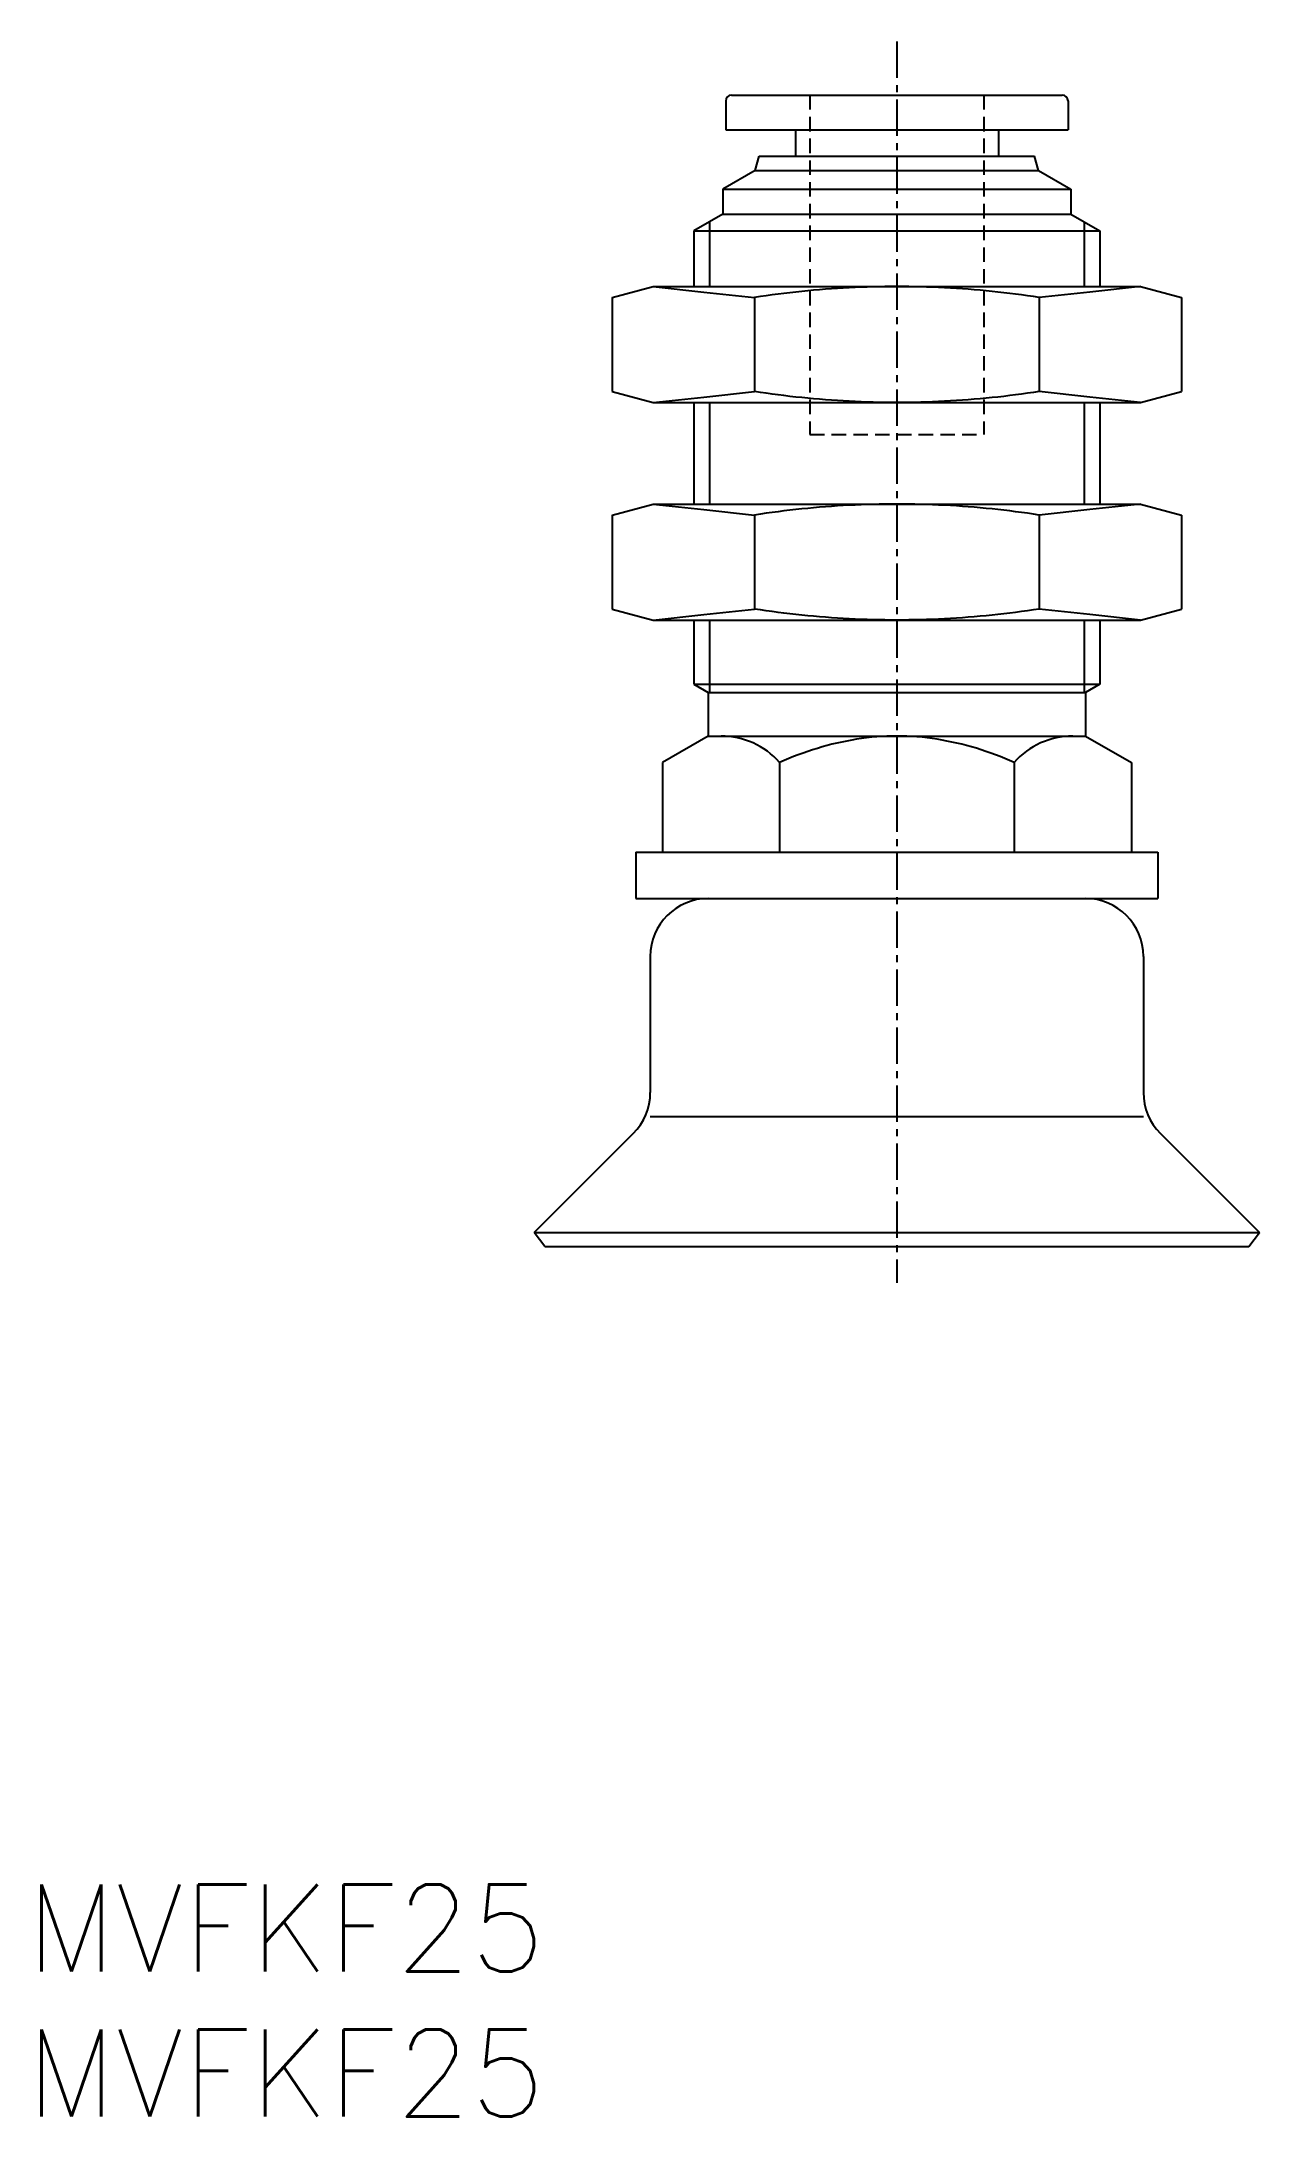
# Model space of a CAD drawing. Extents: x 0.5 to 42.5, y 0 to 71.5.
import ezdxf

# ---------------------------------------------------------------- set-up
doc = ezdxf.new("R2010")
doc.units = 0
doc.linetypes.add('CENTER', pattern=[2, 1.25, -0.25, 0.25, -0.25])
doc.linetypes.add('DASHED', pattern=[0.75, 0.5, -0.25])
doc.layers.get('0').update_dxf_attribs({"linetype": 'CONTINUOUS'})
doc.layers.add('CENTER', color=1, linetype='CENTER')
doc.styles.get("Standard").update_dxf_attribs({"font": 'txt.shx'})

# ---------------------------------------------------------------- blocks, each defined once
blk = doc.blocks.new('*U40')
at = {"color": 7, "linetype": 'CONTINUOUS'}
blk.add_text('MVFKF25', height=3, dxfattribs=at).set_placement((0, 0))
blk = doc.blocks.new('*U41')
at = {"color": 7, "linetype": 'CONTINUOUS'}
blk.add_text('MVFKF25', height=3, dxfattribs=at).set_placement((0, 5))

msp = doc.modelspace()

# ---------------------------------------------------------------- linework, layer by layer
at = {"color": 7, "linetype": 'CONTINUOUS'}
for p, q in [((24.100004, 69.5), (24.100004, 68.5)), ((24.299986, 69.7), (35.70001, 69.7)), ((35.899992, 69.5), (35.899992, 68.5)), ((24.100004, 68.5), (35.899992, 68.5)), ((26.499998, 68.5), (26.499998, 67.60001)), ((33.499998, 68.5), (33.499998, 67.60001)), ((25.116007, 67.1), (25.249982, 67.6)), ((25.249998, 67.60001), (34.749998, 67.60001)), ((34.883968, 67.09999), (34.749993, 67.59999)), ((25.116046, 67.09999), (24.000016, 66.45565)), ((25.116026, 67.10001), (34.88397, 67.10001)), ((34.883987, 67.10001), (36.000004, 66.45567)), ((23.999998, 66.45566), (23.999998, 65.60001)), ((23.999998, 66.45566), (35.999998, 66.45566)), ((35.999998, 66.45566), (35.999998, 65.60001)), ((24.000006, 65.60002), (22.999999, 65.02266)), ((23.541502, 65.33528), (23.541502, 63.10001)), ((23.999998, 65.60001), (35.999998, 65.60001)), ((36.000025, 65.59999), (37.000019, 65.02265)), ((36.458494, 65.33528), (36.458494, 63.10001)), ((22.999998, 65.02264), (22.999998, 63.10001)), ((22.999998, 65.02264), (36.999998, 65.02264)), ((36.999998, 65.02264), (36.999998, 63.10001)), ((20.185034, 62.72086), (21.599994, 63.09999)), ((21.600004, 63.10001), (38.399992, 63.10001)), ((38.39998, 63.10001), (39.81494, 62.72087)), ((20.185057, 62.72087), (20.185057, 59.47914)), ((25.092527, 62.72087), (25.092527, 59.47914)), ((34.907469, 62.72087), (34.907469, 59.47914)), ((39.814939, 62.72087), (39.814939, 59.47914)), ((20.18504, 59.47914), (21.599998, 59.10001)), ((38.400005, 59.10001), (39.814934, 59.47914)), ((21.600004, 59.10001), (38.399992, 59.10001)), ((22.999998, 59.10001), (22.999998, 55.60001)), ((23.541502, 59.10001), (23.541502, 55.60001)), ((36.458494, 59.10001), (36.458494, 55.60001)), ((36.999998, 59.10001), (36.999998, 55.60001)), ((20.185044, 55.22087), (21.599989, 55.6)), ((20.185057, 55.22087), (20.185057, 51.97914)), ((21.600004, 55.60001), (38.399992, 55.60001)), ((25.092527, 55.22087), (25.092527, 51.97914)), ((34.907469, 55.22087), (34.907469, 51.97914)), ((38.399985, 55.60001), (39.814945, 55.22087)), ((39.814939, 55.22087), (39.814939, 51.97914)), ((20.18504, 51.97914), (21.6, 51.6)), ((21.600004, 51.60001), (38.399992, 51.60001)), ((22.999998, 51.60001), (22.999998, 49.38867)), ((23.541502, 51.60001), (23.541502, 49.10001)), ((36.458494, 51.60001), (36.458494, 49.10001)), ((36.999998, 51.60001), (36.999998, 49.38867)), ((38.400004, 51.6), (39.814935, 51.97913)), ((22.999998, 49.38867), (36.999998, 49.38867)), ((23.000017, 49.38868), (23.500028, 49.1)), ((37.000008, 49.38868), (36.500011, 49.10001)), ((23.499998, 49.10001), (23.499998, 47.60001)), ((23.499998, 49.10001), (36.499998, 49.10001)), ((36.499998, 49.10001), (36.499998, 47.60001)), ((23.499998, 47.60001), (21.917114, 46.68612)), ((23.499998, 47.60001), (36.499998, 47.60001)), ((36.500026, 47.59999), (38.082911, 46.68612)), ((21.917082, 46.68611), (21.917082, 43.60001)), ((25.958555, 46.68611), (25.958555, 43.60001)), ((34.041441, 46.68611), (34.041441, 43.60001)), ((38.082914, 46.68611), (38.082914, 43.60001)), ((20.999998, 43.60001), (38.999998, 43.60001)), ((20.999998, 43.60001), (20.999998, 42)), ((38.999998, 43.60001), (38.999998, 42)), ((20.999998, 42), (38.999998, 42)), ((21.499998, 40), (21.499998, 35.308426)), ((38.499998, 40), (38.499998, 35.308426)), ((21.499998, 34.480003), (38.499998, 34.480003)), ((20.914214, 33.89421), (17.499998, 30.480003)), ((39.085789, 33.89421), (42.499998, 30.480003)), ((17.499998, 30.480003), (42.499998, 30.480003)), ((17.861708, 30), (17.499998, 30.480003)), ((42.138292, 30), (42.499998, 30.480003)), ((17.861708, 30), (42.138292, 30))]:
    msp.add_line(p, q, dxfattribs=at)
at = {"color": 3, "linetype": 'DASHED'}
for p, q in [((26.999998, 69.7), (26.999998, 58)), ((32.999998, 69.7), (32.999998, 58)), ((26.999998, 58), (32.999998, 58))]:
    msp.add_line(p, q, dxfattribs=at)
at = {"color": 7, "linetype": 'CONTINUOUS'}
for points in [[(21.600004, 63.10001), (23.346266, 62.91044), (25.092527, 62.72087)], [(38.399992, 63.10001), (36.65373, 62.91044), (34.907469, 62.72087)], [(21.600004, 59.10001), (23.346266, 59.28957), (25.092527, 59.47914)], [(38.399992, 59.10001), (36.65373, 59.28957), (34.907469, 59.47914)], [(21.600004, 55.60001), (23.346266, 55.41044), (25.092527, 55.22087)], [(38.399992, 55.60001), (36.65373, 55.41044), (34.907469, 55.22087)], [(21.600004, 51.60001), (23.346266, 51.78957), (25.092527, 51.97914)], [(38.399992, 51.60001), (36.65373, 51.78957), (34.907469, 51.97914)]]:
    msp.add_lwpolyline(points, dxfattribs=at)
for points in [[(34.907469, 62.72087, 0.025378871), (31.642628, 63.05736, 0.025955738), (28.357789, 63.05739, 0.025382137), (25.092527, 62.72087)], [(34.907469, 59.47914, -0.025378871), (31.642628, 59.14265, -0.025955738), (28.357789, 59.14263, -0.025382137), (25.092527, 59.47914)], [(34.907469, 55.22087, 0.025378871), (31.642628, 55.55736, 0.025955738), (28.357789, 55.55739, 0.025382137), (25.092527, 55.22087)], [(34.907469, 51.97914, -0.025378871), (31.642628, 51.64265, -0.025955738), (28.357789, 51.64263, -0.025382137), (25.092527, 51.97914)], [(34.041441, 46.68611, 0.067070613), (31.384947, 47.4898, 0.079618247), (28.613426, 47.48955, 0.067027374), (25.958555, 46.68611)]]:
    msp.add_lwpolyline(points, format="xyb", dxfattribs=at)
for centre, radius, start, end in [((24.299986, 69.5), 0.2, 90, 180), ((35.70001, 69.5), 0.2, 0, 90), ((23.937834, 44.90901), 2.690985, 41.329495, 90), ((36.062162, 44.90901), 2.690985, 90, 138.67051), ((23.499998, 40), 2, 90, 180), ((36.499998, 40), 2, 0, 90), ((19.499998, 35.308426), 2, 314.99999, 0), ((40.499998, 35.308426), 2, 179.99999, 224.99999)]:
    msp.add_arc(centre, radius, start, end, dxfattribs=at)
at = {"layer": 'CENTER', "color": 1, "linetype": 'CENTER'}
msp.add_line((29.999998, 71.54982), (29.999998, 28.744591), dxfattribs=at)

# ---------------------------------------------------------------- block references
at = {"color": 7, "linetype": 'CONTINUOUS'}
for name in ['*U41', '*U40']:
    msp.add_blockref(name, (0, 0), dxfattribs=at)

doc.saveas('drawing.dxf')
